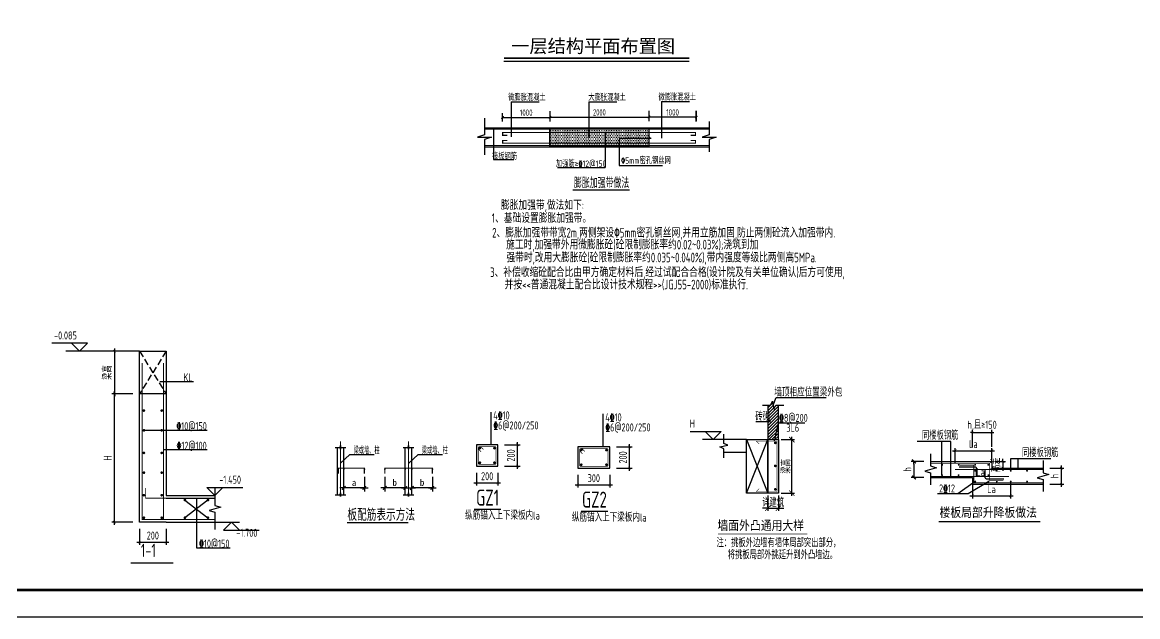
# Model space of a CAD drawing. Extents: x -461650 to 361314, y 245336 to 769729.
# Drawn here: x -8794 to 33006, y 676683 to 698934 of the extents above; entities that cross this region are included whole.
import ezdxf
from ezdxf.enums import TextEntityAlignment as Align

# ---------------------------------------------------------------- set-up
doc = ezdxf.new("R2010")
doc.units = 0
doc.header["$LTSCALE"] = 1000
doc.linetypes.add('__DASH', pattern=[0.35, 0.25, -0.1])
doc.linetypes.add('DOTE', pattern=[2.42, 2, -0.2, 0.02, -0.2])
doc.layers.get('0').update_dxf_attribs({"linetype": 'CONTINUOUS'})
doc.layers.get('DEFPOINTS').update_dxf_attribs({"linetype": 'CONTINUOUS'})
for name, color, linetype in [('-TK', 7, 'CONTINUOUS'), ('DIM', 2, 'CONTINUOUS'), ('GJ', 5, 'CONTINUOUS'), ('GRE', 3, 'CONTINUOUS'), ('LINK', 6, 'CONTINUOUS'), ('NUM', 7, 'CONTINUOUS'), ('OUTLINE', 2, 'CONTINUOUS'), ('REIN', 6, 'CONTINUOUS'), ('S-DETLCW-LINE1-pdx', 7, 'CONTINUOUS'), ('S-DETLCW-TEXT', 7, 'CONTINUOUS'), ('S-DETLS-HATCH', 251, 'CONTINUOUS'), ('S-DETLS-TEXT', 7, 'CONTINUOUS'), ('S-D洞口', 4, 'CONTINUOUS'), ('S-FON-TEXT', 7, 'CONTINUOUS'), ('S-X详图实线', 4, 'CONTINUOUS'), ('S-X详图标注', 3, 'CONTINUOUS'), ('S-X详图钢筋', 6, 'CONTINUOUS'), ('S-大样-砼线', 7, 'CONTINUOUS'), ('S-引出线', 40, 'CONTINUOUS'), ('S-文字', 7, 'CONTINUOUS'), ('TEXT', 2, 'CONTINUOUS'), ('THIN', 7, 'CONTINUOUS'), ('WALL', 5, 'CONTINUOUS'), ('大样线', 40, 'CONTINUOUS'), ('尺寸线及数字', 43, 'CONTINUOUS'), ('悬梁', 4, 'CONTINUOUS'), ('支座钢筋', 1, 'CONTINUOUS'), ('空调洞口标注', 130, 'CONTINUOUS'), ('说明文字', 7, 'CONTINUOUS')]:
    doc.layers.add(name, color=color, linetype=linetype)
doc.layers.add('DOTE', color=19, linetype='DOTE', lineweight=9)
doc.styles.add('-宋体', font='', dxfattribs={"width": 0.7, "height": 300, "bigfont": '宋体.TTF'})
doc.styles.add('10', font='', dxfattribs={"width": 0.7, "height": 300})
doc.styles.add('BW_Rein', font='Tssdeng.shx', dxfattribs={"width": 0.7, "bigfont": 'hztxt.shx'})
doc.styles.add('hzst', font='', dxfattribs={"width": 0.7})
doc.styles.add('TSSD_DIMENSION', font='Tssdeng.shx', dxfattribs={"width": 0.7, "bigfont": 'tssdchn.shx'})
doc.styles.add('TSSD_Label', font='Tssdeng.shx', dxfattribs={"width": 0.7, "bigfont": 'hztxt.shx'})
doc.styles.add('TSSD_Norm', font='Tssdeng.shx', dxfattribs={"bigfont": 'tssdchn.shx'})
doc.styles.add('TSSD_REIN', font='tssdeng.shx', dxfattribs={"width": 0.7, "height": 300, "bigfont": 'tssdchn.shx'})
doc.styles.get('-宋体').set_extended_font_data('SimSun')
doc.styles.get('10').set_extended_font_data('SimSun')
doc.styles.get('hzst').set_extended_font_data('SimSun')
doc.dimstyles.new('25-100', dxfattribs={"dimscale": 100, "dimtxt": 3, "dimasz": 2, "dimexe": 1, "dimexo": 1, "dimgap": 0.5, "dimtad": 1, "dimdec": 0, "dimlfac": 0.25, "dimdsep": 46, "dimtxsty": 'TSSD_REIN', "dimblk1": 'ARCHTICK', "dimblk2": 'ARCHTICK', "dimsah": 1, "dimcen": 2.5, "dimdle": 1, "dimclrd": 256, "dimclre": 256, "dimclrt": 7, "dimadec": 0, "dimazin": 0, "dimtfac": 1, "dimtdec": 0, "dimtix": 1, "dimtmove": 2, "dimatfit": 3, "dimldrblk": 'ARCHTICK', "dimfxl": 0, "dimtolj": 1, "dimtzin": 0, "dimlwd": -1, "dimlwe": -1, "dimarcsym": 0})
doc.dimstyles.new('TSSD_100_100$0', dxfattribs={"dimtxt": 300, "dimasz": 80, "dimexe": 100, "dimexo": 250, "dimgap": 100, "dimtad": 1, "dimdec": 0, "dimzin": 0, "dimdsep": 46, "dimtxsty": 'TSSD_DIMENSION', "dimblk": 'ARCHTICK', "dimcen": 0, "dimdle": 100, "dimclrd": 3, "dimclre": 3, "dimclrt": 7, "dimadec": 0, "dimazin": 0, "dimtfac": 1, "dimtdec": 0, "dimtix": 1, "dimtmove": 2, "dimatfit": 3, "dimldrblk": 'ARCHTICK', "dimfxl": 0, "dimtolj": 1, "dimtzin": 0, "dimarcsym": 0})
doc.dimstyles.new('TSSD_20_100', dxfattribs={"dimtxt": 300, "dimasz": 100, "dimexe": 100, "dimexo": 250, "dimgap": 100, "dimtad": 1, "dimdec": 0, "dimlfac": 0.2, "dimzin": 0, "dimdsep": 46, "dimtxsty": 'TSSD_DIMENSION', "dimblk": 'ARCHTICK', "dimcen": 0, "dimdle": 100, "dimclrt": 7, "dimadec": 0, "dimazin": 0, "dimtfac": 1, "dimtdec": 0, "dimtix": 1, "dimtmove": 2, "dimatfit": 3, "dimldrblk": 'ARCHTICK', "dimfxl": 0, "dimtolj": 1, "dimtzin": 0, "dimarcsym": 0})
doc.dimstyles.new('TSSD_25_100', dxfattribs={"dimtxt": 300, "dimasz": 100, "dimexe": 100, "dimexo": 250, "dimgap": 100, "dimtad": 1, "dimdec": 0, "dimlfac": 0.25, "dimzin": 0, "dimdsep": 46, "dimtxsty": 'TSSD_DIMENSION', "dimblk": 'ARCHTICK', "dimcen": 0, "dimdle": 100, "dimclrt": 7, "dimadec": 0, "dimazin": 0, "dimtfac": 1, "dimtdec": 0, "dimtix": 1, "dimtmove": 2, "dimatfit": 3, "dimldrblk": 'ARCHTICK', "dimfxl": 0, "dimtolj": 1, "dimtzin": 0, "dimarcsym": 0})

# ---------------------------------------------------------------- blocks, each defined once
blk = doc.blocks.new('A1')
blk.add_lwpolyline([(0, 59400), (0, 0), (84100, 0), (84100, 59400)], close=True)
at = {"const_width": 100}
blk.add_lwpolyline([(2500, 58400), (2500, 1000), (83100, 1000), (83100, 58400)], close=True, dxfattribs=at)
blk = doc.blocks.new('_DIMX')
blk.add_line((-150, 0), (150, 0))
at = {"const_width": 50}
blk.add_lwpolyline([(-70, -70), (70, 70)], dxfattribs=at)
blk = doc.blocks.new('A$C1DDD5A89')
at = {"color": 6, "const_width": 50}
blk.add_lwpolyline([(439, 25), (2741, 25)], dxfattribs=at)
at = {"layer": 'DOTE', "color": 8, "linetype": 'DOTE'}
for p, q in [((202, 3054), (202, 888)), ((2750, 3054), (2750, 888))]:
    blk.add_line(p, q, dxfattribs=at)
at = {"layer": 'GJ'}
blk.add_point((1858, 2022), dxfattribs=at)
at = {"layer": 'REIN', "color": 1, "const_width": 40}
for points in [[(129, 1860), (129, 2059), (1095, 2059), (1095, 1860)], [(1858, 1860), (1858, 2059), (3643, 2059), (3643, 1860)]]:
    blk.add_lwpolyline(points, dxfattribs=at)
at = {"layer": '大样线'}
for p, q in [((0, 2837), (188, 2837)), ((81, 2837), (81, 1066)), ((188, 2837), (202, 2909)), ((202, 2909), (202, 2778)), ((202, 2778), (217, 2837)), ((202, 2247), (556, 2571)), ((217, 2837), (395, 2837)), ((556, 2571), (1467, 2571)), ((2548, 2837), (2736, 2837)), ((2736, 2837), (2751, 2909)), ((2751, 2909), (2751, 2778)), ((2751, 2778), (2766, 2837)), ((2758, 2247), (3112, 2571)), ((2766, 2837), (2943, 2837)), ((3112, 2571), (4023, 2571)), ((0, 1066), (188, 1066)), ((188, 1066), (202, 1138)), ((202, 1138), (202, 1006)), ((202, 1006), (217, 1066)), ((217, 1066), (395, 1066)), ((2548, 1066), (2736, 1066)), ((2736, 1066), (2751, 1138)), ((2751, 1138), (2751, 1006)), ((2751, 1006), (2766, 1066)), ((2766, 1066), (2943, 1066))]:
    blk.add_line(p, q, dxfattribs=at)
at = {"layer": '大样线', "linetype": 'ByBlock'}
for p, q in [((323, 1066), (323, 2837)), ((2630, 1066), (2630, 2837)), ((2871, 1066), (2871, 2837))]:
    blk.add_line(p, q, dxfattribs=at)
at = {"layer": '大样线', "color": 0, "linetype": 'ByBlock'}
for p in [(323, 2022), (1095, 2022), (2630, 2022), (2871, 2022), (3643, 2022), (202, 1319)]:
    blk.add_point(p, dxfattribs=at)
at = {"layer": '空调洞口标注'}
for p, q in [((1095, 1732), (1095, 1190)), ((1858, 1732), (1858, 1190)), ((3643, 1732), (3643, 1190)), ((1094, 1319), (203, 1319)), ((2629, 1319), (1859, 1319)), ((3642, 1319), (2872, 1319))]:
    blk.add_line(p, q, dxfattribs=at)
blk.add_point((1858, 1319), dxfattribs=at)
at = {"layer": '空调洞口标注', "color": 0, "linetype": 'ByBlock'}
blk.add_point((2871, 1319), dxfattribs=at)
at = {"layer": '空调洞口标注', "xscale": 0.9649999998509884, "yscale": 0.9649999998509884, "zscale": 0.965, "rotation": 180}
for p in [(323, 1319), (1858, 1319)]:
    blk.add_blockref('_DIMX', p, dxfattribs=at)
at = {"layer": '空调洞口标注', "xscale": 0.9649999998509884, "yscale": 0.9649999998509884, "zscale": 0.965}
for p in [(1095, 1319), (2630, 1319), (2872, 1319), (3643, 1319)]:
    blk.add_blockref('_DIMX', p, dxfattribs=at)
at = {"layer": '空调洞口标注', "style": '10'}
for s, p in [('a', (709, 1523)), ('b', (2231, 1523)), ('b', (3257, 1523))]:
    blk.add_text(s, height=250, dxfattribs=at).set_placement(p, align=Align.MIDDLE_CENTER)
at = {"layer": '说明文字'}
for s, height, style, width, p in [('梁或墙、柱', 250, 'TSSD_REIN', 0.6, (693, 2596)), ('梁或墙、柱', 250, 'TSSD_REIN', 0.6, (3249, 2596)), ('板配筋表示方法', 450, 'TSSD_DIMENSION', 0.7, (459, 91))]:
    blk.add_text(s, height=height, dxfattribs=dict(at, style=style, width=width)).set_placement(p)
blk = doc.blocks.new('_ArchTick')
at = {"color": 0, "linetype": 'ByBlock', "const_width": 0.15}
blk.add_lwpolyline([(-0.5, -0.5), (0.5, 0.5)], dxfattribs=at)
blk = doc.blocks.new('*D102')
at = {"layer": 'DEFPOINTS', "color": 0}
for p in [(15039, 226788), (15039, 226538), (15580, 226538)]:
    blk.add_point(p, dxfattribs=at)
at = {"layer": 'S-X详图标注', "color": 0, "lineweight": -2}
for p, q in [((15289, 226788), (15680, 226788)), ((15580, 226788), (15580, 226888)), ((15580, 226788), (15580, 226538)), ((15289, 226538), (15680, 226538)), ((15580, 226538), (15580, 226438))]:
    blk.add_line(p, q, dxfattribs=at)
at = {"layer": 'S-X详图标注', "color": 0, "lineweight": -2, "xscale": 100, "yscale": 100, "zscale": 100}
for p, rotation in [((15580, 226788), 270), ((15580, 226538), 90)]:
    blk.add_blockref('_ArchTick', p, dxfattribs=dict(at, rotation=rotation))
at = {"layer": 'S-X详图标注', "color": 7, "insert": (15330, 226663), "char_height": 300, "attachment_point": 5, "rotation": 90, "style": 'TSSD_DIMENSION'}
blk.add_mtext('\\A1;高差', dxfattribs=at)
blk = doc.blocks.new('ArchTick')
at = {"color": 0, "linetype": 'ByBlock', "lineweight": -2, "const_width": 0.075}
blk.add_lwpolyline([(-0.25, -0.25), (0.25, 0.25)], dxfattribs=at)
blk = doc.blocks.new('_tsdbk')
blk.add_line((-1, 0), (0, 0))
at = {"const_width": 0.5}
blk.add_lwpolyline([(-0.7, -0.7), (0.7, 0.7)], dxfattribs=at)
blk = doc.blocks.new('*D103')
at = {"layer": 'DEFPOINTS', "color": 0}
for p in [(12868, 226788), (12244, 226188), (12868, 226188)]:
    blk.add_point(p, dxfattribs=at)
at = {"layer": 'S-X详图标注', "color": 0, "lineweight": -2}
for p, q in [((12618, 226788), (12144, 226788)), ((12244, 226688), (12244, 226288)), ((12618, 226188), (12144, 226188))]:
    blk.add_line(p, q, dxfattribs=at)
at = {"layer": 'S-X详图标注', "color": 0, "lineweight": -2, "xscale": 100, "yscale": 100, "zscale": 100}
for p, rotation in [((12244, 226788), 90), ((12244, 226188), 270)]:
    blk.add_blockref('_tsdbk', p, dxfattribs=dict(at, rotation=rotation))
at = {"layer": 'S-X详图标注', "color": 7, "insert": (11994, 226488), "char_height": 300, "attachment_point": 5, "rotation": 90, "style": 'TSSD_DIMENSION'}
blk.add_mtext('\\A1;h', dxfattribs=at)
blk = doc.blocks.new('*D104')
at = {"layer": 'DEFPOINTS', "color": 0}
for p in [(17083, 226538), (17083, 225938), (17763, 225938)]:
    blk.add_point(p, dxfattribs=at)
at = {"layer": 'S-X详图标注', "color": 0, "lineweight": -2}
for p, q in [((17763, 226638), (17763, 225838)), ((17333, 226538), (17863, 226538)), ((17333, 225938), (17863, 225938))]:
    blk.add_line(p, q, dxfattribs=at)
at = {"layer": 'S-X详图标注', "color": 0, "lineweight": -2, "xscale": 100, "yscale": 100, "zscale": 100}
for p, rotation in [((17763, 226538), 90), ((17763, 225938), 270)]:
    blk.add_blockref('_ArchTick', p, dxfattribs=dict(at, rotation=rotation))
at = {"layer": 'S-X详图标注', "color": 7, "insert": (17513, 226238), "char_height": 300, "attachment_point": 5, "rotation": 90, "style": 'TSSD_DIMENSION'}
blk.add_mtext('\\A1;h', dxfattribs=at)
blk = doc.blocks.new('*D105')
at = {"layer": 'DEFPOINTS', "color": 0}
for p in [(15159, 227867), (14439, 227080), (15159, 227080)]:
    blk.add_point(p, dxfattribs=at)
at = {"layer": 'S-X详图标注', "color": 3, "lineweight": -2}
for p, q in [((14439, 227867), (14359, 227867)), ((14439, 227330), (14439, 227967)), ((14439, 227867), (15159, 227867)), ((15159, 227330), (15159, 227967)), ((15159, 227867), (15239, 227867))]:
    blk.add_line(p, q, dxfattribs=at)
at = {"layer": 'S-X详图标注', "color": 3, "lineweight": -2, "xscale": 80, "yscale": 80, "zscale": 80}
blk.add_blockref('_ArchTick', (14439, 227867), dxfattribs=at)
at = {"layer": 'S-X详图标注', "color": 3, "lineweight": -2, "xscale": 80, "yscale": 80, "zscale": 80, "rotation": 180}
blk.add_blockref('_ArchTick', (15159, 227867), dxfattribs=at)
at = {"layer": 'S-X详图标注', "color": 7, "insert": (14799, 228128), "char_height": 300, "attachment_point": 5, "style": 'TSSD_DIMENSION'}
blk.add_mtext('\\A1;h,且≥150', dxfattribs=at)
blk = doc.blocks.new('*D106')
at = {"layer": 'DEFPOINTS', "color": 0}
for p in [(15159, 227192), (13789, 226489), (15159, 226489)]:
    blk.add_point(p, dxfattribs=at)
at = {"layer": 'S-X详图标注', "color": 0, "lineweight": -2}
for p, q in [((13689, 227192), (15259, 227192)), ((13789, 226739), (13789, 227292)), ((15159, 226739), (15159, 227292))]:
    blk.add_line(p, q, dxfattribs=at)
at = {"layer": 'S-X详图标注', "color": 0, "lineweight": -2, "xscale": 100, "yscale": 100, "zscale": 100, "rotation": 180}
blk.add_blockref('_ArchTick', (13789, 227192), dxfattribs=at)
at = {"layer": 'S-X详图标注', "color": 0, "lineweight": -2, "xscale": 100, "yscale": 100, "zscale": 100}
blk.add_blockref('_ArchTick', (15159, 227192), dxfattribs=at)
at = {"layer": 'S-X详图标注', "color": 7, "insert": (14474, 227442), "char_height": 300, "attachment_point": 5, "style": 'TSSD_DIMENSION'}
blk.add_mtext('\\A1;La', dxfattribs=at)
blk = doc.blocks.new('*D107')
at = {"layer": 'DEFPOINTS', "color": 0}
for p in [(14439, 226188), (15861, 226306), (15861, 225502)]:
    blk.add_point(p, dxfattribs=at)
at = {"layer": 'S-X详图标注', "color": 0, "lineweight": -2}
for p, q in [((14439, 225938), (14439, 225402)), ((15861, 226056), (15861, 225402)), ((14339, 225502), (15961, 225502))]:
    blk.add_line(p, q, dxfattribs=at)
at = {"layer": 'S-X详图标注', "color": 0, "lineweight": -2, "xscale": 100, "yscale": 100, "zscale": 100, "rotation": 180}
blk.add_blockref('_ArchTick', (14439, 225502), dxfattribs=at)
at = {"layer": 'S-X详图标注', "color": 0, "lineweight": -2, "xscale": 100, "yscale": 100, "zscale": 100}
blk.add_blockref('_ArchTick', (15861, 225502), dxfattribs=at)
at = {"layer": 'S-X详图标注', "color": 7, "insert": (15150, 225752), "char_height": 300, "attachment_point": 5, "style": 'TSSD_DIMENSION'}
blk.add_mtext('\\A1;La', dxfattribs=at)
blk = doc.blocks.new('*D109')
at = {"layer": 'DEFPOINTS', "color": 0}
for p in [(30394, 226071), (30794, 226071), (30794, 225492)]:
    blk.add_point(p, dxfattribs=at)
at = {"layer": 'S-X详图标注'}
for p, q in [((30394, 225971), (30394, 225392)), ((30794, 225971), (30794, 225392)), ((30394, 225492), (30194, 225492)), ((30394, 225492), (30794, 225492)), ((30794, 225492), (30994, 225492))]:
    blk.add_line(p, q, dxfattribs=at)
at = {"layer": 'S-X详图标注', "xscale": 200, "yscale": 200, "zscale": 200}
blk.add_blockref('_ArchTick', (30394, 225492), dxfattribs=at)
at = {"layer": 'S-X详图标注', "xscale": 200, "yscale": 200, "zscale": 200, "rotation": 180}
blk.add_blockref('_ArchTick', (30794, 225492), dxfattribs=at)
at = {"layer": 'S-X详图标注', "color": 7, "insert": (30594, 225692), "char_height": 300, "attachment_point": 5, "style": 'TSSD_REIN'}
blk.add_mtext('\\A1;详建筑', dxfattribs=at)
blk = doc.blocks.new('*D110')
at = {"layer": 'DEFPOINTS', "color": 0}
for p in [(30794, 228060), (31291, 228060), (30794, 226060)]:
    blk.add_point(p, dxfattribs=at)
at = {"layer": 'S-X详图标注'}
for p, q in [((30894, 228060), (31391, 228060)), ((31291, 225960), (31291, 228160)), ((30894, 226060), (31391, 226060))]:
    blk.add_line(p, q, dxfattribs=at)
at = {"layer": 'S-X详图标注', "xscale": 200, "yscale": 200, "zscale": 200}
for p, rotation in [((31291, 228060), 90), ((31291, 226060), 270)]:
    blk.add_blockref('_ArchTick', p, dxfattribs=dict(at, rotation=rotation))
at = {"layer": 'S-X详图标注', "color": 7, "insert": (31091, 227060), "char_height": 300, "attachment_point": 5, "rotation": 90, "style": 'TSSD_REIN'}
blk.add_mtext('\\A1;梁高', dxfattribs=at)
blk = doc.blocks.new('*D1993')
at = {"layer": 'DEFPOINTS', "color": 0}
for p in [(9026, 683119), (9769, 683119), (9026, 682319)]:
    blk.add_point(p, dxfattribs=at)
at = {"layer": 'DIM', "color": 0, "lineweight": -2}
for p, q in [((9276, 683119), (9869, 683119)), ((9769, 682219), (9769, 683219)), ((9276, 682319), (9869, 682319))]:
    blk.add_line(p, q, dxfattribs=at)
at = {"layer": 'DIM', "color": 0, "lineweight": -2, "xscale": 100, "yscale": 100, "zscale": 100}
for p, rotation in [((9769, 683119), 90), ((9769, 682319), 270)]:
    blk.add_blockref('_ArchTick', p, dxfattribs=dict(at, rotation=rotation))
at = {"layer": 'DIM', "color": 7, "insert": (9519, 682719), "char_height": 300, "attachment_point": 5, "rotation": 90, "style": 'TSSD_DIMENSION'}
blk.add_mtext('\\A1;200', dxfattribs=at)
blk = doc.blocks.new('*D1994')
at = {"layer": 'DEFPOINTS', "color": 0}
for p in [(8226, 682319), (9026, 682319), (9026, 681692)]:
    blk.add_point(p, dxfattribs=at)
at = {"layer": 'DIM', "color": 0, "lineweight": -2}
for p, q in [((8226, 682069), (8226, 681592)), ((9026, 682069), (9026, 681592)), ((8126, 681692), (9126, 681692))]:
    blk.add_line(p, q, dxfattribs=at)
at = {"layer": 'DIM', "color": 0, "lineweight": -2, "xscale": 100, "yscale": 100, "zscale": 100, "rotation": 180}
blk.add_blockref('_ArchTick', (8226, 681692), dxfattribs=at)
at = {"layer": 'DIM', "color": 0, "lineweight": -2, "xscale": 100, "yscale": 100, "zscale": 100}
blk.add_blockref('_ArchTick', (9026, 681692), dxfattribs=at)
at = {"layer": 'DIM', "color": 7, "insert": (8626, 681942), "char_height": 300, "attachment_point": 5, "style": 'TSSD_DIMENSION'}
blk.add_mtext('\\A1;200', dxfattribs=at)
blk = doc.blocks.new('*D218')
at = {"layer": 'DEFPOINTS', "color": 0}
for p in [(-231540, 197277), (-230540, 197277), (-230540, 196526)]:
    blk.add_point(p, dxfattribs=at)
at = {"layer": 'DIM', "color": 0, "lineweight": -2}
for p, q in [((-231540, 197027), (-231540, 196426)), ((-230540, 197027), (-230540, 196426)), ((-231640, 196526), (-230440, 196526))]:
    blk.add_line(p, q, dxfattribs=at)
at = {"layer": 'DIM', "color": 0, "lineweight": -2, "xscale": 100, "yscale": 100, "zscale": 100, "rotation": 180}
blk.add_blockref('_ArchTick', (-231540, 196526), dxfattribs=at)
at = {"layer": 'DIM', "color": 0, "lineweight": -2, "xscale": 100, "yscale": 100, "zscale": 100}
blk.add_blockref('_ArchTick', (-230540, 196526), dxfattribs=at)
at = {"layer": 'DIM', "color": 7, "insert": (-231040, 196776), "char_height": 300, "attachment_point": 5, "style": 'TSSD_DIMENSION'}
blk.add_mtext('\\A1;200', dxfattribs=at)
blk = doc.blocks.new('*D219')
at = {"layer": 'DEFPOINTS', "color": 0}
for p in [(-232479, 202077), (-231540, 202077), (-231540, 197277)]:
    blk.add_point(p, dxfattribs=at)
at = {"layer": 'DIM', "color": 0, "lineweight": -2}
for p, q in [((-231790, 202077), (-232579, 202077)), ((-232479, 197177), (-232479, 202177)), ((-231790, 197277), (-232579, 197277))]:
    blk.add_line(p, q, dxfattribs=at)
at = {"layer": 'DIM', "color": 0, "lineweight": -2, "xscale": 100, "yscale": 100, "zscale": 100}
for p, rotation in [((-232479, 202077), 90), ((-232479, 197277), 270)]:
    blk.add_blockref('_ArchTick', p, dxfattribs=dict(at, rotation=rotation))
at = {"layer": 'DIM', "color": 7, "insert": (-232729, 199677), "char_height": 300, "attachment_point": 5, "rotation": 90, "style": 'TSSD_DIMENSION'}
blk.add_mtext('\\A1;H', dxfattribs=at)
blk = doc.blocks.new('*D220')
at = {"layer": 'DEFPOINTS', "color": 0}
for p in [(-231540, 203677), (-232479, 202077), (-231540, 202077)]:
    blk.add_point(p, dxfattribs=at)
at = {"layer": 'DIM', "color": 0, "lineweight": -2}
for p, q in [((-231790, 203677), (-232579, 203677)), ((-232479, 203777), (-232479, 201977)), ((-231790, 202077), (-232579, 202077))]:
    blk.add_line(p, q, dxfattribs=at)
at = {"layer": 'DIM', "color": 0, "lineweight": -2, "xscale": 100, "yscale": 100, "zscale": 100}
for p, rotation in [((-232479, 203677), 90), ((-232479, 202077), 270)]:
    blk.add_blockref('_ArchTick', p, dxfattribs=dict(at, rotation=rotation))
at = {"layer": 'DIM', "color": 7, "insert": (-232729, 202877), "char_height": 300, "attachment_point": 5, "rotation": 90, "style": 'TSSD_DIMENSION'}
blk.add_mtext('\\A1;梁高', dxfattribs=at)
blk = doc.blocks.new('*D1991')
at = {"layer": 'DEFPOINTS', "color": 0}
for p in [(13224, 683045), (13967, 683045), (13224, 682245)]:
    blk.add_point(p, dxfattribs=at)
at = {"layer": 'DIM', "color": 0, "lineweight": -2}
for p, q in [((13474, 683045), (14067, 683045)), ((13967, 682145), (13967, 683145)), ((13474, 682245), (14067, 682245))]:
    blk.add_line(p, q, dxfattribs=at)
at = {"layer": 'DIM', "color": 0, "lineweight": -2, "xscale": 100, "yscale": 100, "zscale": 100}
for p, rotation in [((13967, 683045), 90), ((13967, 682245), 270)]:
    blk.add_blockref('_ArchTick', p, dxfattribs=dict(at, rotation=rotation))
at = {"layer": 'DIM', "color": 7, "insert": (13717, 682645), "char_height": 300, "attachment_point": 5, "rotation": 90, "style": 'TSSD_DIMENSION'}
blk.add_mtext('\\A1;200', dxfattribs=at)
blk = doc.blocks.new('*D1992')
at = {"layer": 'DEFPOINTS', "color": 0}
for p in [(12024, 682245), (13224, 682245), (13224, 681618)]:
    blk.add_point(p, dxfattribs=at)
at = {"layer": 'DIM', "color": 0, "lineweight": -2}
for p, q in [((12024, 681995), (12024, 681518)), ((13224, 681995), (13224, 681518)), ((11924, 681618), (13324, 681618))]:
    blk.add_line(p, q, dxfattribs=at)
at = {"layer": 'DIM', "color": 0, "lineweight": -2, "xscale": 100, "yscale": 100, "zscale": 100, "rotation": 180}
blk.add_blockref('_ArchTick', (12024, 681618), dxfattribs=at)
at = {"layer": 'DIM', "color": 0, "lineweight": -2, "xscale": 100, "yscale": 100, "zscale": 100}
blk.add_blockref('_ArchTick', (13224, 681618), dxfattribs=at)
at = {"layer": 'DIM', "color": 7, "insert": (12624, 681868), "char_height": 300, "attachment_point": 5, "style": 'TSSD_DIMENSION'}
blk.add_mtext('\\A1;300', dxfattribs=at)
blk = doc.blocks.new('20210306.16463091')
at = {"layer": 'S-DETLS-TEXT', "const_width": 50}
blk.add_lwpolyline([(1330.2, 0), (5133.9, 0)], dxfattribs=at)
at = {"layer": 'S-X详图实线', "linetype": 'ByBlock'}
for points in [[(1023.9, 2251.8), (3314.8, 2251.8), (3314.8, 2001.8), (5238.7, 2001.8)], [(1023.9, 1651.8), (2594.8, 1651.8), (2594.8, 1401.8), (5238.7, 1401.8)]]:
    blk.add_lwpolyline(points, dxfattribs=at)
at = {"layer": 'S-X详图标注', "linetype": 'ByBlock'}
for points in [[(1786.5, 1689.3), (1786.5, 2997.1), (520.6, 2997.1)], [(1442.5, 1753.1), (1442.5, 2997.1), (676.7, 2997.1)], [(4027.7, 1919.3), (4027.7, 2357.9), (5495.2, 2357.9)], [(4310.8, 1952.4), (4310.8, 2357.9), (5529.3, 2357.9)], [(3208.2, 1502.9), (2435.2, 1044.4), (1285.7, 1044.4)], [(2696.3, 1501.8), (2050.4, 1044.4)]]:
    blk.add_lwpolyline(points, dxfattribs=at)
at = {"layer": 'S-X详图标注'}
for points in [[(2094.8, 2053), (2684.6, 2053, -0.4142136), (2734.6, 2003), (2734.6, 1689.3)], [(3059.9, 1964.4), (3059.9, 1656.2, 0.4142136), (3109.9, 1606.2), (3763.5, 1606.2)]]:
    blk.add_lwpolyline(points, format="xyb", dxfattribs=at)
at = {"layer": 'S-X详图钢筋', "linetype": 'ByBlock', "const_width": 30}
for points in [[(1023.9, 2178.2), (3241, 2178.2), (3241, 1531.8), (3756, 1531.8)], [(5238.7, 1451), (2646.3, 1451), (2646.3, 2110.6), (2118.4, 2110.6)], [(1023.9, 1689.3), (3962.9, 1689.3)], [(1944.7, 1952.4), (5238.7, 1952.4)]]:
    blk.add_lwpolyline(points, dxfattribs=at)
at = {"layer": 'S-X详图钢筋', "const_width": 35}
for points in [[(1441.9, 2125.6, 1), (1476.9, 2125.6, 1)], [(2062.1, 2127.5, 1), (2097.1, 2127.5, 1)], [(2679.7, 2127.5, 1), (2714.7, 2127.5, 1)], [(3171.7, 2126, 1), (3206.7, 2126, 1)], [(1435.6, 1739.2, 1), (1470.6, 1739.2, 1)], [(2055.9, 1741.1, 1), (2090.9, 1741.1, 1)], [(2680.4, 1901.9, 1), (2715.4, 1901.9, 1)], [(3173.8, 1739.3, 1), (3208.8, 1739.3, 1)], [(3488, 1901.8, 1), (3523, 1901.8, 1)], [(4010.2, 1901.8, 1), (4045.2, 1901.8, 1)], [(4621.3, 1901.8, 1), (4656.3, 1901.8, 1)], [(2680.7, 1501.8, 1), (2715.7, 1501.8, 1)], [(3173.2, 1502.9, 1), (3208.2, 1502.9, 1)], [(3488.2, 1500.8, 1), (3523.2, 1500.8, 1)], [(4010.4, 1500.8, 1), (4045.4, 1500.8, 1)], [(4621.5, 1500.8, 1), (4656.5, 1500.8, 1)]]:
    blk.add_lwpolyline(points, format="xyb", close=True, dxfattribs=at)
at = {"layer": 'THIN'}
for points in [[(1023.9, 2531.8), (1023.9, 2081.8), (1243.9, 2011.8), (803.9, 1891.8), (1023.9, 1821.8), (1023.9, 1371.8)], [(5238.7, 2281.8), (5238.7, 1831.8), (5458.7, 1761.8), (5018.7, 1641.8), (5238.7, 1571.8), (5238.7, 1121.8)]]:
    blk.add_lwpolyline(points, dxfattribs=at)
at = {"layer": 'S-DETLCW-TEXT', "style": 'hzst', "width": 0.85}
blk.add_text('楼板局部升降板做法', height=350, dxfattribs=at).set_placement((1357.9, 173.9))
at = {"layer": 'S-X详图标注', "color": 7, "insert": (2898.8, 1855.6), "char_height": 300, "attachment_point": 5, "style": 'TSSD_REIN'}
blk.add_mtext('\\A1;La', dxfattribs=at)
at = {"layer": 'TEXT', "style": 'TSSD_REIN', "width": 0.7}
for s, p in [('同楼板钢筋', (700.4, 3072.4)), ('同楼板钢筋', (4446.4, 2423.2)), ('2%%13212', (1341.1, 1090.9))]:
    blk.add_text(s, height=300, dxfattribs=at).set_placement(p)
at = {"layer": 'S-X详图标注'}
dim = blk.add_linear_dim(base=(3314.8, 3330), p1=(2594.8, 2543.3), p2=(3314.8, 2543.3), text='h,且≥150', dimstyle='TSSD_100_100$0', dxfattribs=at)
dim.commit()
dim.dimension.update_dxf_attribs({"geometry": '*D105', "text_midpoint": (2954.8, 3591.5), "insert": (-11844.2, -224536.6)})
for base, p1, p2, override, picture, middle in [((3314.8, 2655.7), (1944.7, 1952.4), (3314.8, 1952.4), {"dimasz": 100, "dimblk1": 'ArchTick', "dimblk2": 'ArchTick', "dimclrd": 0, "dimclre": 0}, '*D106', (2629.7, 2905.7)), ((4016.4, 965.4), (2594.8, 1651.8), (4016.4, 1769), {"dimtxt": 300, "dimasz": 100, "dimblk1": 'ArchTick', "dimblk2": 'ArchTick', "dimclrd": 0, "dimclre": 0}, '*D107', (3305.6, 1215.4))]:
    dim = blk.add_linear_dim(base=base, p1=p1, p2=p2, text='La', dimstyle='TSSD_100_100$0', override=override, dxfattribs=at)
    dim.commit()
    dim.dimension.update_dxf_attribs({"geometry": picture, "text_midpoint": middle, "insert": (-11844.2, -224536.6)})
for base, p1, p2, text, picture, middle in [((3735.8, 2001.8), (3194.8, 2251.8), (3194.8, 2001.8), '高差', '*D102', (3485.8, 2126.8)), ((5919.1, 1401.8), (5238.7, 2001.8), (5238.7, 1401.8), 'h', '*D104', (5669.1, 1701.8))]:
    dim = blk.add_linear_dim(base=base, p1=p1, p2=p2, angle=90, text=text, dimstyle='TSSD_100_100$0', override={"dimtxt": 300, "dimasz": 100, "dimblk1": 'ArchTick', "dimblk2": 'ArchTick', "dimclrd": 0, "dimclre": 0}, dxfattribs=at)
    dim.commit()
    dim.dimension.update_dxf_attribs({"geometry": picture, "text_midpoint": middle, "insert": (-11844.2, -224536.6)})
dim = blk.add_linear_dim(base=(400, 1651.8), p1=(1023.9, 2251.8), p2=(1023.9, 1651.8), angle=90, text='h', dimstyle='TSSD_20_100', dxfattribs=at)
dim.commit()
dim.dimension.update_dxf_attribs({"geometry": '*D103', "text_midpoint": (150, 1951.8), "insert": (-11844.2, -224536.6)})
blk = doc.blocks.new('20210306.16465652')
at = {"layer": 'S-DETLS-HATCH'}
h = blk.add_hatch(dxfattribs=at)
h.set_pattern_fill('ANSI31', color=256, scale=25)
h.set_pattern_definition([(45, (-250051.66, 573697.02), (-56.126601, 56.126601), [])])
h.paths.add_polyline_path([(3315.4, 5761.9), (3215.4, 5761.9), (3145.4, 5611.9), (3085.4, 5911.9), (3015.4, 5761.9), (2915.4, 5761.9), (2915.4, 4472.4), (3315.4, 4472.4)])
at = {"layer": 'S-DETLCW-LINE1-pdx'}
for points in [[(2715.4, 5761.9), (3015.4, 5761.9), (3085.4, 5911.9), (3145.4, 5611.9), (3215.4, 5761.9), (3515.4, 5761.9)], [(1268.2, 3792.4), (1268.2, 4132.4), (1118.2, 4202.4), (1418.2, 4262.4), (1268.2, 4332.4), (1268.2, 4672.4)]]:
    blk.add_lwpolyline(points, dxfattribs=at)
at = {"layer": 'S-DETLCW-TEXT', "const_width": 30}
blk.add_lwpolyline([(4388.8, 937.6), (1041.9, 937.6)], dxfattribs=at)
at = {"layer": 'S-DETLS-TEXT'}
blk.add_line((3009.8, 5139.7), (2467.6, 5139.7), dxfattribs=at)
for points in [[(3115.4, 5761.9), (3233, 6051.8), (5095.2, 6051.8)], [(3165.2, 4412.4), (3315.4, 5101.5), (4302.7, 5101.5)]]:
    blk.add_lwpolyline(points, dxfattribs=at)
at = {"layer": 'S-X详图实线'}
for p, q in [((2115.4, 4472.4), (1268.2, 4472.4)), ((2115.4, 4472.4), (2915.4, 2472.4)), ((2115.4, 2472.4), (2915.4, 4472.4)), ((2115.4, 3992.4), (1268.2, 3992.4))]:
    blk.add_line(p, q, dxfattribs=at)
blk.add_lwpolyline([(2915.4, 5761.9), (2915.4, 4472.4), (3315.4, 4472.4), (3315.4, 5761.9)], dxfattribs=at)
for points in [[(2115.4, 4472.4), (2915.4, 4472.4), (2915.4, 2472.4), (2115.4, 2472.4)], [(2915.4, 4472.4), (3315.4, 4472.4), (3315.4, 2472.4), (2915.4, 2472.4)]]:
    blk.add_lwpolyline(points, close=True, dxfattribs=at)
at = {"layer": 'S-X详图标注'}
blk.add_line((1268.2, 4472.4), (468.4, 4472.4), dxfattribs=at)
blk.add_lwpolyline([(0, 4772.4), (1168.3, 4772.4), (868.3, 4472.4), (568.3, 4772.4)], dxfattribs=at)
at = {"layer": 'S-X详图钢筋', "const_width": 20}
blk.add_lwpolyline([(2592.4, 4306.3), (2486.4, 4412.4), (3255.4, 4412.4), (3255.4, 2532.4), (2486.4, 2532.4), (2592.4, 2638.4)], dxfattribs=at)
at = {"layer": 'S-X详图钢筋', "const_width": 50}
for points in [[(3168.1, 4350.3, 1), (3218.1, 4350.3, 1)], [(3168.1, 3488.9, 1), (3218.1, 3488.9, 1)], [(3168.1, 2609.8, 1), (3218.1, 2609.8, 1)]]:
    blk.add_lwpolyline(points, format="xyb", close=True, dxfattribs=at)
at = {"layer": 'S-DETLCW-TEXT', "style": 'hzst', "width": 0.85}
blk.add_text('墙面外凸通用大样', height=350, dxfattribs=at).set_placement((1025.4, 1088.1))
at = {"layer": 'S-DETLS-TEXT', "width": 0.7}
for s, style, p in [('墙顶相应位置梁外包', 'BW_Rein', (3158.9, 6088.4)), ('砖砌', 'BW_Rein', (2442.3, 5176.3)), ('%%1328@200', 'BW_Rein', (3336.9, 5138.1)), ('3L6', 'BW_Rein', (3608.6, 4766)), ('注：挑板外边墙有墙体局部突出部分，', 'TSSD_REIN', (991.5, 450)), ('将挑板局部外挑延升到外凸墙边。', 'TSSD_REIN', (1414.1, 0))]:
    blk.add_text(s, height=300, dxfattribs=dict(at, style=style)).set_placement(p)
at = {"layer": 'S-DETLS-TEXT', "style": 'TSSD_REIN', "width": 0.75}
blk.add_text('H', height=300, dxfattribs=at).set_placement((181.3, 4832.5), align=Align.BOTTOM_RIGHT)
at = {"layer": 'S-X详图标注'}
for p1, p2, distance, text, picture, middle in [((3315.4, 2472.4), (3315.4, 4472.4), -496.7, '梁高', '*D110', (3612.1, 3472.4)), ((2915.4, 2483.6), (3315.4, 2483.6), -579.2, '详建筑', '*D109', (3115.4, 2104.4))]:
    dim = blk.add_aligned_dim(p1=p1, p2=p2, distance=distance, text=text, dimstyle='25-100', dxfattribs=at)
    dim.commit()
    dim.dimension.update_dxf_attribs({"geometry": picture, "text_midpoint": middle, "insert": (-27478.5, -223587.5)})
blk = doc.blocks.new('20210807.20404175')
at = {"layer": 'NUM', "const_width": 50, "elevation": 0}
blk.add_lwpolyline([(37816.2, 81765.1), (39414.6, 81765.1)], dxfattribs=at)
at = {"layer": 'S-X详图实线'}
for points in [[(38145.9, 89696.3), (35391.3, 89696.3)], [(40175.7, 88555.2), (38909, 88555.2)], [(39145.9, 83296.3), (38145.9, 83296.3), (38145.9, 88096.3)], [(39145.9, 88096.3), (39145.9, 84296.3)], [(40686.2, 86733.1), (38335.9, 86733.1)], [(40679.3, 85998.9), (39045.9, 85998.9)], [(39145.9, 84296.3), (40972.9, 84296.3)], [(39145.9, 84196.3), (40972.9, 84196.3)], [(39846.5, 84125.6), (40712.1, 83462.3)], [(40712.1, 84125.6), (39846.5, 83462.3)], [(40279.3, 84196.3), (40279.3, 82331.3), (41550.6, 82331.3)], [(39145.9, 83296.3), (40972.9, 83296.3)]]:
    blk.add_lwpolyline(points, dxfattribs=at)
blk.add_lwpolyline([(38145.9, 89696.3), (39145.9, 89696.3), (39145.9, 88096.3), (38145.9, 88096.3)], close=True, dxfattribs=at)
at = {"layer": 'S-X详图实线', "linetype": '__DASH'}
for points in [[(38145.9, 89696.3), (39145.9, 88096.3)], [(39145.9, 89696.3), (38145.9, 88096.3)]]:
    blk.add_lwpolyline(points, dxfattribs=at)
at = {"layer": 'S-X详图标注'}
for p, q in [((35601.5, 89996.3), (34861.2, 89996.3)), ((35901.5, 89696.3), (35601.5, 89996.3)), ((36201.5, 89996.3), (35601.5, 89996.3)), ((35901.5, 89696.3), (36201.5, 89996.3)), ((36159.1, 89696.3), (35601.5, 89696.3)), ((40972.9, 84296.3), (40672.9, 84596.3)), ((40672.9, 84596.3), (41272.9, 84596.3)), ((40972.9, 84296.3), (41272.9, 84596.3)), ((41272.9, 84596.3), (42013.2, 84596.3)), ((40972.9, 83296.3), (41888.7, 83296.3)), ((41588.7, 83296.3), (41288.7, 82996.3)), ((41588.7, 83296.3), (41888.7, 82996.3)), ((41288.7, 82996.3), (41888.7, 82996.3)), ((41888.7, 82996.3), (42629.1, 82996.3))]:
    blk.add_line(p, q, dxfattribs=at)
at = {"layer": 'S-X详图钢筋', "const_width": 30}
for points in [[(39045.9, 89260.4), (39045.9, 83396.3), (38245.9, 83396.3), (38245.9, 89260.4)], [(38245.9, 84474.4), (38245.9, 83396.3), (40972.9, 83396.3)], [(40972.9, 84196.3), (38380.3, 84196.3), (38380.3, 84576.9)]]:
    blk.add_lwpolyline(points, dxfattribs=at)
at = {"layer": 'S-X详图钢筋', "const_width": 50}
for points in [[(38335.9, 87474.5, 1), (38285.9, 87474.5, 1)], [(38955.9, 87474.5, -1), (39005.9, 87474.5, -1)], [(38335.9, 86733.9, 1), (38285.9, 86733.9, 1)], [(38955.9, 86733.9, -1), (39005.9, 86733.9, -1)], [(38335.9, 85890.2, 1), (38285.9, 85890.2, 1)], [(38955.9, 85890.2, -1), (39005.9, 85890.2, -1)], [(38335.9, 85149.7, 1), (38285.9, 85149.7, 1)], [(38955.9, 85149.7, -1), (39005.9, 85149.7, -1)], [(38335.9, 84306, 1), (38285.9, 84306, 1)], [(38955.9, 84306, -1), (39005.9, 84306, -1)], [(39821.5, 84125.6, -1), (39871.5, 84125.6, -1)], [(40687.1, 84125.6, -1), (40737.1, 84125.6, -1)], [(38335.9, 83462.3, 1), (38285.9, 83462.3, 1)], [(38955.9, 83462.3, -1), (39005.9, 83462.3, -1)], [(39821.5, 83462.3, -1), (39871.5, 83462.3, -1)], [(40687.1, 83462.3, -1), (40737.1, 83462.3, -1)]]:
    blk.add_lwpolyline(points, format="xyb", close=True, dxfattribs=at)
at = {"layer": 'THIN'}
blk.add_lwpolyline([(40972.9, 84576.3), (40972.9, 83926.3), (41192.9, 83856.3), (40752.9, 83736.3), (40972.9, 83666.3), (40972.9, 83016.3)], dxfattribs=at)
at = {"layer": 'NUM', "style": 'TSSD_Norm', "width": 0.7}
blk.add_text('1-1', height=500, dxfattribs=at).set_placement((38198.9, 81838.1, 0), align=Align.BOTTOM_LEFT)
at = {"layer": 'S-X详图标注', "style": 'TSSD_REIN', "width": 0.7}
for s, p in [('-0.085', (35800.1, 90046.3)), ('-1.450', (41951.3, 84646.3)), ('-1.700', (42567.1, 82657.8))]:
    blk.add_text(s, height=300, dxfattribs=at).set_placement(p, align=Align.BOTTOM_RIGHT)
for s, p in [('KL', (39964.3, 88565.6)), ('%%13210@150', (40101.2, 86741)), ('%%13210@150', (40950.1, 82342.2))]:
    blk.add_text(s, height=300, dxfattribs=at).set_placement(p, align=Align.CENTER)
at = {"layer": 'S-X详图标注', "color": 1, "style": 'TSSD_REIN', "width": 0.7}
blk.add_text('%%13212@100', height=300, dxfattribs=at).set_placement((40101.2, 86006.8), align=Align.CENTER)
at = {"layer": 'DIM'}
for p1, angle, text, picture, middle in [((38145.9, 89696.3), 90, '梁高', '*D220', (36956.1, 88896.3)), ((38145.9, 83296.3), 270, 'H', '*D219', (36956.1, 85696.3))]:
    dim = blk.add_linear_dim(base=(37206.1, 88096.3), p1=p1, p2=(38145.9, 88096.3), angle=angle, text=text, dimstyle='TSSD_20_100', dxfattribs=at)
    dim.commit()
    dim.dimension.update_dxf_attribs({"geometry": picture, "text_midpoint": middle, "insert": (269685.6, -113980.3)})
dim = blk.add_linear_dim(base=(39145.9, 82545.4), p1=(38145.9, 83296.3), p2=(39145.9, 83296.3), dimstyle='TSSD_20_100', dxfattribs=at)
dim.commit()
dim.dimension.update_dxf_attribs({"geometry": '*D218', "text_midpoint": (38645.9, 82795.4), "insert": (269685.6, -113980.3)})

msp = doc.modelspace()

# ---------------------------------------------------------------- hatches: boundary and pattern name
h = msp.add_hatch()
h.set_pattern_fill('DOTS', color=2, scale=40, style=0)
h.set_pattern_definition([(0, (-576184.775, 510738.314), (31.75, 63.5), [0, -63.5])])
h.paths.add_polyline_path([(10977.38, 694983.3), (14689.38, 694983.3), (14689.38, 694276.41), (10977.38, 694276.41)])

# ---------------------------------------------------------------- linework, layer by layer
for p, q in [((8526.25, 694980.41), (16946.33, 694980.41)), ((10977.38, 694980.41), (10977.38, 694276.41)), ((14689.38, 694991.69), (14689.38, 694287.69)), ((8526.25, 694276.41), (16946.33, 694276.41))]:
    msp.add_line(p, q)
msp.add_lwpolyline([(10977.38, 694983.3), (14689.38, 694983.3), (14689.38, 694276.41), (10977.38, 694276.41)], close=True)
at = {"layer": 'GRE'}
for points in [[(8526.25, 695347.29), (8526.25, 694724.3), (8262.25, 694636.3), (8790.25, 694636.3), (8526.25, 694548.3), (8526.25, 693976.55)], [(16946.33, 695217.38), (16946.33, 694728.18), (16682.33, 694640.18), (17210.33, 694640.18), (16946.33, 694552.18), (16946.33, 694080.08)]]:
    msp.add_lwpolyline(points, dxfattribs=at)
at = {"layer": 'LINK', "color": 1, "const_width": 25}
for points in [[(8397.28, 682859.66), (8305.36, 682951.58, -0.19891237), (8291.3, 682985.52), (8291.3, 683006.03, -0.41421356), (8339.3, 683054.03), (8913.3, 683054.03, -0.41421356), (8961.3, 683006.03), (8961.3, 682432.03, -0.41421356), (8913.3, 682384.03), (8339.3, 682384.03, -0.41421356), (8291.3, 682432.03), (8291.3, 683006.03, -0.41421356), (8339.3, 683054.03), (8359.81, 683054.03, -0.19891237), (8393.75, 683039.97), (8485.67, 682948.05)], [(12195.34, 682785.63), (12103.42, 682877.55, -0.19891237), (12089.36, 682911.49), (12089.36, 682932, -0.41421356), (12137.36, 682980), (13111.36, 682980, -0.41421356), (13159.36, 682932), (13159.36, 682358, -0.41421356), (13111.36, 682310), (12137.36, 682310, -0.41421356), (12089.36, 682358), (12089.36, 682932, -0.41421356), (12137.36, 682980), (12157.87, 682980, -0.19891237), (12191.81, 682965.94), (12283.73, 682874.01)]]:
    msp.add_lwpolyline(points, format="xyb", dxfattribs=at)
at = {"layer": 'OUTLINE'}
for points in [[(9026.3, 683119.03), (8226.3, 683119.03), (8226.3, 682319.03), (9026.3, 682319.03)], [(13224.36, 683045), (12024.36, 683045), (12024.36, 682245), (13224.36, 682245)]]:
    msp.add_lwpolyline(points, close=True, dxfattribs=at)
at = {"layer": 'REIN', "const_width": 50}
for points in [[(8328.8, 682991.53, 1), (8378.8, 682991.53, 1)], [(8873.8, 682991.53, 1), (8923.8, 682991.53, 1)], [(12126.86, 682917.5, 1), (12176.86, 682917.5, 1)], [(13071.86, 682917.5, 1), (13121.86, 682917.5, 1)], [(8328.8, 682446.53, 1), (8378.8, 682446.53, 1)], [(8873.8, 682446.53, 1), (8923.8, 682446.53, 1)], [(12126.86, 682372.5, 1), (12176.86, 682372.5, 1)], [(13071.86, 682372.5, 1), (13121.86, 682372.5, 1)]]:
    msp.add_lwpolyline(points, format="xyb", close=True, dxfattribs=at)
at = {"layer": 'S-FON-TEXT', "const_width": 40}
msp.add_lwpolyline([(11834.86, 692656.98), (13971.01, 692656.98)], dxfattribs=at)
at = {"layer": 'S-引出线', "color": 3, "const_width": 56}
msp.add_lwpolyline([(9257.29, 697589.42), (16201.28, 697589.42)], dxfattribs=at)
at = {"layer": 'S-引出线', "color": 3}
msp.add_lwpolyline([(9257.29, 697477.42), (16201.28, 697477.42)], dxfattribs=at)
at = {"layer": 'TEXT', "color": 0}
for p, q in [((8776.3, 683119.03), (8776.3, 684345.3)), ((12974.36, 683045), (12974.36, 684271.27))]:
    msp.add_line(p, q, dxfattribs=at)
at = {"layer": 'WALL', "color": 7}
for p, q in [((9532.33, 695956.43), (10577.7, 695956.43)), ((9532.33, 695956.43), (9532.33, 694648.71)), ((10977.38, 695609.93), (10977.38, 695218.45)), ((12437.91, 695956.43), (13483.28, 695956.43)), ((12437.91, 695956.43), (12437.91, 694624.75)), ((14689.38, 695621.21), (14689.38, 695229.72)), ((15164.74, 695967.71), (16210.11, 695967.71)), ((15164.74, 695967.71), (15164.74, 694600.63)), ((16463.98, 695227.3), (16463.98, 695621.21)), ((16463.98, 695621.21), (16463.98, 695229.72)), ((9202.78, 695216.02), (9202.78, 695530.43)), ((9202.78, 695370.12), (10977.38, 695370.12)), ((10977.38, 695381.4), (14689.38, 695381.4)), ((16463.98, 695381.4), (14689.38, 695381.4)), ((8870.39, 694931.45), (8870.39, 693794.35)), ((13050.32, 694808.7), (13050.32, 693497.02)), ((14774.72, 694587.75), (13572.52, 694587.75)), ((13572.52, 694587.75), (13572.52, 693570.24)), ((8870.39, 693794.35), (9631.32, 693794.35)), ((11265.21, 693497.02), (13050.32, 693497.02)), ((13572.52, 693570.24), (15204.01, 693570.24))]:
    msp.add_line(p, q, dxfattribs=at)
at = {"layer": 'WALL', "color": 7, "const_width": 39.6}
for points in [[(9158.78, 695326.12), (9246.78, 695414.12)], [(10933.38, 695337.4), (11021.38, 695425.4)], [(14645.38, 695348.68), (14733.38, 695436.68)], [(16419.98, 695337.4), (16507.98, 695425.4)]]:
    msp.add_lwpolyline(points, dxfattribs=at)
at = {"layer": '尺寸线及数字', "const_width": 39.6}
msp.add_lwpolyline([(14645.38, 694555.03), (14733.38, 694643.03)], dxfattribs=at)
at = {"layer": '悬梁', "color": 0, "const_width": 50}
for points in [[(9148.67, 680697.1), (8136.78, 680697.1)], [(13150.58, 680623.07), (12138.69, 680623.07)]]:
    msp.add_lwpolyline(points, dxfattribs=at)
at = {"layer": '支座钢筋', "const_width": 39.6}
for points in [[(16946.33, 694931.45), (8526.25, 694931.45)], [(9384.07, 694703.1), (9208.07, 694703.1), (9208.07, 694808.7), (16435.34, 694808.7), (16435.34, 694703.1), (16259.34, 694703.1)], [(16946.33, 694318.92), (8526.25, 694318.92)], [(9384.07, 694511.62), (9208.07, 694511.62), (9208.07, 694406.02), (16435.34, 694406.02), (16435.34, 694511.62), (16259.34, 694511.62)]]:
    msp.add_lwpolyline(points, dxfattribs=at)

# ---------------------------------------------------------------- block references
at = {"layer": '-TK'}
msp.add_blockref('A1', (-27258.09, 676683.4), dxfattribs=at)
at = {"layer": 'S-D洞口'}
msp.add_blockref('20210807.20404175', (-42548.7, 596925), dxfattribs=at)
at = {"layer": 'S-X详图标注'}
for name, p in [('20210306.16465652', (16230.8, 678839.43)), ('20210306.16463091', (24220.75, 680242.38))]:
    msp.add_blockref(name, p, dxfattribs=at)
at = {"layer": 'S-大样-砼线'}
msp.add_blockref('A$C1DDD5A89', (2929.81, 680181.87), dxfattribs=at)

# ---------------------------------------------------------------- texts
at = {"layer": 'S-FON-TEXT', "style": 'TSSD_REIN', "width": 0.739318}
msp.add_text('膨胀加强带做法 ', height=400, dxfattribs=at).set_placement((11878.8, 692727.19), (14097.91, 692727.19), align=Align.FIT)
at = {"layer": 'S-FON-TEXT', "style": 'TSSD_REIN', "width": 0.7}
for s, p in [('膨胀加强带,做法如下: ', (9143.74, 691911.9)), ('1、基础设置膨胀加强带。', (8802.01, 691426.55)), (' 2、膨胀加强带带宽2m,两侧架设\x825mm密孔钢丝网,并用立筋加固,防止两侧砼流入加强带内. ', (8661.82, 690877.93, -220000)), ('施工时,加强带外用微膨胀砼(砼限制膨胀率约0.02~0.03%%%);浇筑到加', (9338.75, 690432.58)), ('强带时,改用大膨胀砼(砼限制膨胀率约0.035~0.040%%%),带内强度等级比两侧高5MPa.', (9347.67, 689949.4)), ('3、补偿收缩砼配合比由甲方确定材料后,经过试配合合格(设计院及有关单位确认)后方可使用,', (8736.63, 689397.59)), ('并按<<普通混凝土配合比设计技术规程>>(JGJ55-2000)标准执行.', (9278.43, 688937.13))]:
    msp.add_text(s, height=360, dxfattribs=at).set_placement(p)
at = {"layer": 'S-文字', "style": '-宋体'}
msp.add_text('一层结构平面布置图', height=500, dxfattribs=at).set_placement((9529.77, 697795.93))
at = {"layer": 'TEXT', "color": 0, "width": 0.7}
for s, style, p in [('4\x8410', 'TSSD_REIN', (8856.4, 684069.47)), ('4\x8410', 'TSSD_REIN', (13054.46, 683995.44)), ('\x846@200/250', 'TSSD_REIN', (8856.4, 683692.7)), ('\x846@200/250', 'TSSD_REIN', (13054.46, 683618.66)), ('纵筋锚入上下梁板内la', 'TSSD_Label', (7800.16, 680318.71)), ('纵筋锚入上下梁板内la', 'TSSD_Label', (11802.07, 680244.68))]:
    msp.add_text(s, height=300, dxfattribs=dict(at, style=style)).set_placement(p)
at = {"layer": 'TEXT', "color": 0, "style": 'TSSD_Norm', "width": 0.7}
for s, p in [('GZ1', (8644.78, 680839.44)), ('GZ2', (12646.68, 680765.41))]:
    msp.add_text(s, height=600, dxfattribs=at).set_placement(p, align=Align.CENTER)
at = {"layer": 'WALL', "color": 7, "style": 'TSSD_REIN', "width": 0.75}
for s, p in [('微膨胀混凝土', (10117.83, 696148.32)), ('大膨胀混凝土', (13121.88, 696148.32)), ('微膨胀混凝土', (15750.24, 696159.6)), ('筏板钢筋', (9277.62, 693944.04)), ('加强筋≥\x8412@150', (12149.79, 693657.82))]:
    msp.add_text(s, height=240, dxfattribs=at).set_placement(p, align=Align.MIDDLE)
at = {"layer": 'WALL', "color": 7, "style": 'TSSD_REIN', "width": 0.695671}
for s, p, p2 in [('1000', (9852.48, 695431.72), (10327.68, 695431.72)), ('2000', (12595.78, 695443), (13070.97, 695443)), ('1000', (15339.08, 695443), (15814.27, 695443))]:
    msp.add_text(s, height=240, dxfattribs=at).set_placement(p, p2, align=Align.FIT)
at = {"layer": 'WALL', "color": 7, "style": 'TSSD_REIN', "width": 0.75}
msp.add_text('\x825mm密孔钢丝网', height=240, dxfattribs=at).set_placement((13641.88, 693636.01))

# ---------------------------------------------------------------- dimensions: what is measured, and where the dimension line sits
at = {"layer": 'DIM'}
for base, p1, p2, picture, middle in [((9768.89, 683119.03), (9026.3, 682319.03), (9026.3, 683119.03), '*D1993', (9518.89, 682719.03)), ((13966.95, 683045), (13224.36, 682245), (13224.36, 683045), '*D1991', (13716.95, 682645))]:
    dim = msp.add_linear_dim(base=base, p1=p1, p2=p2, angle=90, dimstyle='TSSD_25_100', dxfattribs=at)
    dim.commit()
    dim.dimension.update_dxf_attribs({"geometry": picture, "text_midpoint": middle})
for base, p1, p2, picture, middle in [((9026.3, 681692.26), (8226.3, 682319.03), (9026.3, 682319.03), '*D1994', (8626.3, 681942.26)), ((13224.36, 681618.23), (12024.36, 682245), (13224.36, 682245), '*D1992', (12624.36, 681868.23))]:
    dim = msp.add_linear_dim(base=base, p1=p1, p2=p2, dimstyle='TSSD_25_100', dxfattribs=at)
    dim.commit()
    dim.dimension.update_dxf_attribs({"geometry": picture, "text_midpoint": middle})

doc.saveas('drawing.dxf')
